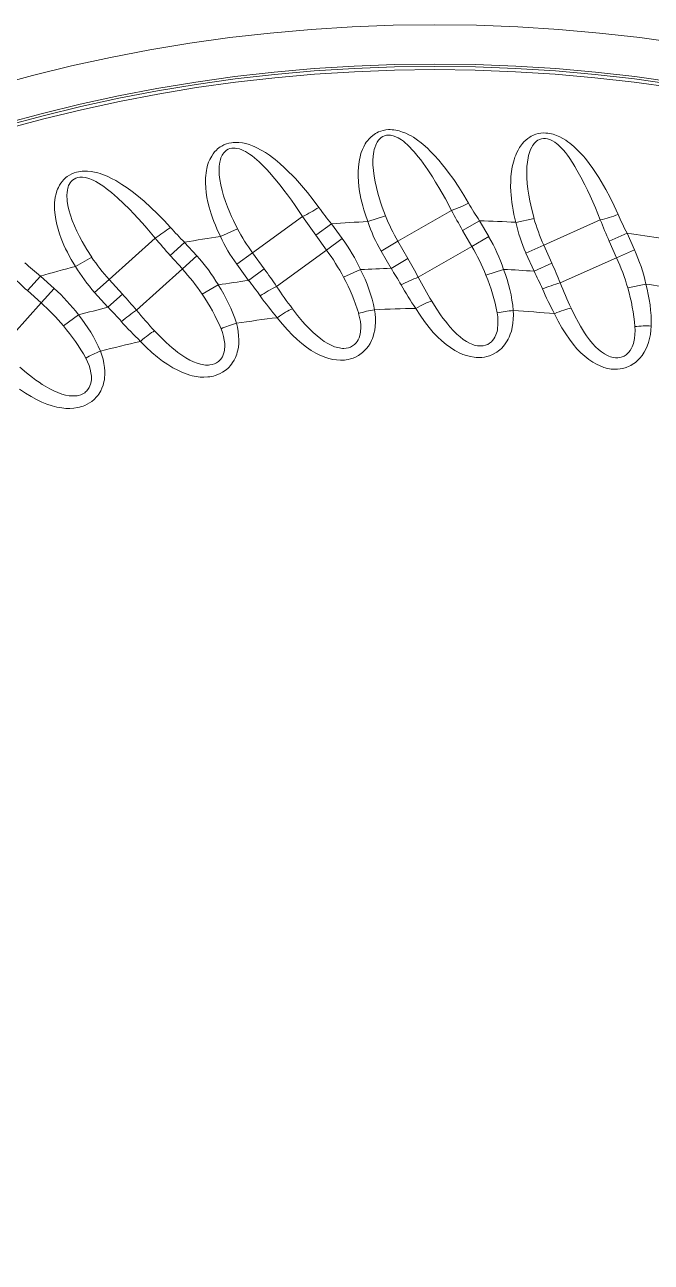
# Model space of a CAD drawing. Extents: x 407 to 920, y -71 to 445.
# Drawn here: x 797.82 to 810.97, y 187.31 to 213.3 of the extents above; entities that cross this region are included whole.
import ezdxf

# ---------------------------------------------------------------- set-up
doc = ezdxf.new("R2010")
doc.units = 0
doc.header["$LTSCALE"] = 7
doc.header["$MEASUREMENT"] = 0
doc.layers.add('8', color=250, linetype='CONTINUOUS', lineweight=15)

msp = doc.modelspace()

# ---------------------------------------------------------------- linework, layer by layer
at = {"layer": '8', "ltscale": 0.032487}
for p, q in [((803.654, 209.271), (802.602, 208.507)), ((806.781, 209.398), (805.656, 208.749)), ((809.905, 209.198), (808.718, 208.669)), ((800.556, 208.818), (799.591, 207.948))]:
    msp.add_line(p, q, dxfattribs=at)
at = {"layer": '8', "ltscale": 0.009813}
for p, q in [((805.021, 209.162), (805.394, 209.284)), ((798.884, 208.221), (799.224, 208.417))]:
    msp.add_line(p, q, dxfattribs=at)
at = {"layer": '8', "ltscale": 0.009814}
for p, q in [((808.129, 209.147), (808.513, 209.229)), ((801.927, 208.853), (802.286, 209.012))]:
    msp.add_line(p, q, dxfattribs=at)
at = {"layer": '8', "ltscale": 0.01025}
for p, q in [((804.26, 209.117), (803.929, 208.876)), ((801.433, 208.442), (801.129, 208.168)), ((802.517, 207.928), (802.848, 208.169))]:
    msp.add_line(p, q, dxfattribs=at)
at = {"layer": '8', "ltscale": 0.009608}
for p, q in [((804.26, 209.117), (804.486, 208.806)), ((807.013, 208.976), (807.205, 208.643)), ((807.368, 209.181), (807.561, 208.848)), ((800.871, 208.453), (801.129, 208.168)), ((798.149, 208.018), (798.435, 207.761))]:
    msp.add_line(p, q, dxfattribs=at)
at = {"layer": '8', "ltscale": 0.010249}
for p, q in [((807.368, 209.181), (807.013, 208.976)), ((801.176, 208.727), (800.871, 208.453)), ((804.486, 208.806), (804.155, 208.565)), ((805.301, 208.544), (805.656, 208.749)), ((807.561, 208.848), (807.205, 208.643)), ((810.466, 208.921), (810.092, 208.754)), ((802.271, 208.266), (802.602, 208.507)), ((808.343, 208.503), (808.718, 208.669)), ((810.622, 208.569), (810.248, 208.403)), ((805.51, 208.181), (805.865, 208.386)), ((808.513, 208.12), (808.888, 208.287)), ((798.149, 208.018), (797.875, 207.713)), ((799.286, 207.674), (799.591, 207.948)), ((798.435, 207.761), (798.161, 207.456)), ((799.566, 207.363), (799.871, 207.637))]:
    msp.add_line(p, q, dxfattribs=at)
at = {"layer": '8', "ltscale": 0.009607}
for p, q in [((801.176, 208.727), (801.433, 208.442)), ((803.929, 208.876), (804.155, 208.565)), ((810.092, 208.754), (810.248, 208.403)), ((810.466, 208.921), (810.622, 208.569)), ((797.875, 207.713), (798.161, 207.456))]:
    msp.add_line(p, q, dxfattribs=at)
at = {"layer": '8', "ltscale": 0.010461}
for p, q in [((805.865, 208.386), (805.656, 208.749)), ((802.848, 208.169), (802.602, 208.507)), ((805.51, 208.181), (805.301, 208.544)), ((802.517, 207.928), (802.271, 208.266)), ((799.566, 207.363), (799.286, 207.674))]:
    msp.add_line(p, q, dxfattribs=at)
at = {"layer": '8', "ltscale": 0.032425}
for p, q in [((804.155, 208.565), (803.105, 207.802)), ((807.205, 208.643), (806.082, 207.995)), ((801.129, 208.168), (800.165, 207.3)), ((810.248, 208.403), (809.063, 207.875)), ((798.161, 207.456), (797.293, 206.492))]:
    msp.add_line(p, q, dxfattribs=at)
at = {"layer": '8', "ltscale": 0.010462}
for p, q in [((808.513, 208.12), (808.343, 208.503)), ((808.888, 208.287), (808.718, 208.669)), ((799.871, 207.637), (799.591, 207.948))]:
    msp.add_line(p, q, dxfattribs=at)
at = {"layer": '8', "ltscale": 0.009748}
for p, q in [((804.87, 208.154), (804.514, 207.994)), ((807.874, 208.16), (807.503, 208.038)), ((801.883, 207.833), (801.546, 207.638)), ((810.862, 207.852), (810.481, 207.77)), ((798.946, 207.203), (798.631, 206.973))]:
    msp.add_line(p, q, dxfattribs=at)
at = {"layer": '8'}
for points in [[(807.14, 209.55), (807.04, 209.72), (806.935, 209.885), (806.827, 210.047), (806.713, 210.203), (806.654, 210.28), (806.594, 210.356), (806.511, 210.455), (806.425, 210.552), (806.334, 210.645), (806.28, 210.698), (806.224, 210.749), (806.146, 210.814), (806.064, 210.876), (805.979, 210.934), (805.933, 210.961), (805.886, 210.986), (805.821, 211.017), (805.754, 211.044), (805.684, 211.067), (805.61, 211.083), (805.57, 211.089), (805.531, 211.093), (805.493, 211.095), (805.455, 211.094), (805.401, 211.089), (805.347, 211.079), (805.295, 211.065), (805.246, 211.045), (805.214, 211.03), (805.184, 211.013), (805.154, 210.994), (805.127, 210.974), (805.086, 210.939), (805.048, 210.901), (805.014, 210.86), (804.991, 210.828), (804.97, 210.794), (804.937, 210.736), (804.909, 210.675), (804.886, 210.612), (804.872, 210.566), (804.859, 210.519), (804.848, 210.468), (804.839, 210.415), (804.826, 210.314), (804.82, 210.211), (804.82, 210.108), (804.825, 210.005), (804.835, 209.901), (804.85, 209.798), (804.862, 209.724), (804.877, 209.651), (804.895, 209.57), (804.916, 209.491), (804.939, 209.408), (804.965, 209.325), (805.021, 209.162)], [(803.995, 209.459), (803.877, 209.618), (803.756, 209.772), (803.631, 209.921), (803.502, 210.065), (803.435, 210.135), (803.367, 210.204), (803.275, 210.294), (803.178, 210.381), (803.079, 210.464), (803.019, 210.511), (802.958, 210.556), (802.874, 210.613), (802.786, 210.666), (802.695, 210.714), (802.647, 210.736), (802.598, 210.757), (802.53, 210.781), (802.46, 210.801), (802.388, 210.816), (802.312, 210.825), (802.273, 210.826), (802.233, 210.826), (802.195, 210.824), (802.158, 210.819), (802.104, 210.808), (802.052, 210.793), (802.002, 210.773), (801.954, 210.749), (801.924, 210.73), (801.896, 210.71), (801.869, 210.688), (801.844, 210.665), (801.806, 210.626), (801.773, 210.584), (801.744, 210.54), (801.724, 210.505), (801.706, 210.47), (801.68, 210.409), (801.659, 210.345), (801.642, 210.28), (801.633, 210.233), (801.625, 210.185), (801.619, 210.132), (801.615, 210.08), (801.614, 209.977), (801.618, 209.875), (801.629, 209.772), (801.645, 209.67), (801.666, 209.568), (801.691, 209.467), (801.711, 209.395), (801.734, 209.323), (801.76, 209.245), (801.789, 209.168), (801.821, 209.088), (801.855, 209.009), (801.927, 208.853)], [(806.781, 209.398), (806.652, 209.64), (806.583, 209.762), (806.514, 209.881), (806.447, 209.992), (806.379, 210.1), (806.284, 210.247), (806.185, 210.389), (806.134, 210.459), (806.082, 210.526), (805.995, 210.631), (805.95, 210.68), (805.904, 210.729), (805.857, 210.774), (805.808, 210.818), (805.77, 210.849), (805.731, 210.878), (805.696, 210.9), (805.661, 210.921), (805.608, 210.946), (805.553, 210.966), (805.525, 210.972), (805.497, 210.977), (805.455, 210.979), (805.413, 210.975), (805.373, 210.964), (805.336, 210.948), (805.304, 210.927), (805.275, 210.902), (805.249, 210.873), (805.233, 210.852), (805.219, 210.829), (805.203, 210.801), (805.189, 210.771), (805.169, 210.714), (805.158, 210.674), (805.149, 210.633), (805.141, 210.587), (805.136, 210.54), (805.131, 210.447), (805.131, 210.353), (805.14, 210.237), (805.155, 210.119), (805.176, 210.001), (805.202, 209.881), (805.233, 209.762), (805.268, 209.642), (805.296, 209.552), (805.327, 209.463), (805.394, 209.284)], [(810.278, 209.311), (810.196, 209.491), (810.109, 209.666), (810.018, 209.838), (809.921, 210.006), (809.871, 210.088), (809.819, 210.17), (809.747, 210.277), (809.671, 210.382), (809.591, 210.485), (809.542, 210.543), (809.491, 210.599), (809.421, 210.673), (809.346, 210.743), (809.267, 210.809), (809.225, 210.84), (809.181, 210.871), (809.12, 210.908), (809.055, 210.942), (808.988, 210.972), (808.916, 210.996), (808.877, 211.006), (808.839, 211.014), (808.801, 211.02), (808.763, 211.023), (808.709, 211.024), (808.654, 211.019), (808.601, 211.01), (808.55, 210.996), (808.517, 210.985), (808.485, 210.971), (808.454, 210.955), (808.424, 210.938), (808.38, 210.907), (808.338, 210.873), (808.3, 210.836), (808.274, 210.806), (808.249, 210.776), (808.211, 210.721), (808.177, 210.663), (808.147, 210.603), (808.128, 210.559), (808.111, 210.514), (808.094, 210.463), (808.079, 210.412), (808.056, 210.313), (808.04, 210.212), (808.029, 210.109), (808.023, 210.005), (808.022, 209.901), (808.026, 209.797), (808.031, 209.723), (808.038, 209.648), (808.047, 209.566), (808.059, 209.485), (808.074, 209.4), (808.09, 209.315), (808.129, 209.147)], [(809.905, 209.198), (809.801, 209.451), (809.746, 209.58), (809.689, 209.706), (809.635, 209.823), (809.579, 209.938), (809.499, 210.094), (809.415, 210.246), (809.372, 210.32), (809.327, 210.393), (809.252, 210.506), (809.213, 210.56), (809.172, 210.612), (809.13, 210.663), (809.086, 210.711), (809.051, 210.746), (809.015, 210.779), (808.983, 210.805), (808.95, 210.829), (808.9, 210.86), (808.847, 210.885), (808.82, 210.894), (808.793, 210.902), (808.751, 210.908), (808.709, 210.909), (808.668, 210.902), (808.63, 210.89), (808.595, 210.873), (808.564, 210.851), (808.535, 210.825), (808.517, 210.805), (808.5, 210.784), (808.482, 210.757), (808.465, 210.729), (808.439, 210.675), (808.424, 210.636), (808.411, 210.596), (808.398, 210.551), (808.388, 210.505), (808.373, 210.414), (808.364, 210.32), (808.36, 210.204), (808.363, 210.085), (808.371, 209.965), (808.385, 209.843), (808.403, 209.721), (808.425, 209.599), (808.444, 209.506), (808.466, 209.414), (808.513, 209.229)], [(803.654, 209.271), (803.5, 209.498), (803.419, 209.612), (803.337, 209.724), (803.259, 209.826), (803.181, 209.927), (803.07, 210.063), (802.957, 210.194), (802.899, 210.258), (802.84, 210.32), (802.743, 210.415), (802.693, 210.459), (802.643, 210.502), (802.591, 210.543), (802.538, 210.581), (802.497, 210.608), (802.454, 210.633), (802.418, 210.651), (802.38, 210.668), (802.325, 210.688), (802.268, 210.701), (802.24, 210.705), (802.212, 210.707), (802.169, 210.704), (802.128, 210.696), (802.09, 210.681), (802.055, 210.661), (802.025, 210.637), (801.998, 210.609), (801.976, 210.578), (801.962, 210.555), (801.95, 210.531), (801.938, 210.501), (801.927, 210.47), (801.913, 210.411), (801.906, 210.37), (801.901, 210.328), (801.899, 210.282), (801.898, 210.234), (801.903, 210.142), (801.913, 210.048), (801.934, 209.934), (801.961, 209.818), (801.994, 209.702), (802.032, 209.587), (802.076, 209.471), (802.123, 209.356), (802.161, 209.269), (802.201, 209.183), (802.286, 209.012)], [(800.876, 209.041), (800.743, 209.186), (800.606, 209.326), (800.466, 209.461), (800.323, 209.591), (800.249, 209.654), (800.174, 209.716), (800.073, 209.795), (799.968, 209.872), (799.86, 209.944), (799.796, 209.985), (799.73, 210.023), (799.641, 210.071), (799.548, 210.114), (799.452, 210.153), (799.402, 210.17), (799.351, 210.185), (799.281, 210.202), (799.21, 210.214), (799.137, 210.222), (799.06, 210.223), (799.021, 210.22), (798.981, 210.216), (798.944, 210.209), (798.907, 210.201), (798.855, 210.185), (798.804, 210.164), (798.757, 210.139), (798.712, 210.11), (798.684, 210.088), (798.658, 210.065), (798.634, 210.041), (798.611, 210.015), (798.578, 209.972), (798.549, 209.927), (798.524, 209.88), (798.508, 209.844), (798.494, 209.807), (798.475, 209.743), (798.46, 209.677), (798.45, 209.611), (798.446, 209.563), (798.444, 209.515), (798.443, 209.462), (798.445, 209.409), (798.454, 209.307), (798.469, 209.205), (798.491, 209.105), (798.517, 209.004), (798.549, 208.905), (798.584, 208.807), (798.612, 208.738), (798.642, 208.669), (798.676, 208.594), (798.713, 208.52), (798.753, 208.444), (798.795, 208.369), (798.884, 208.221)], [(800.556, 208.818), (800.38, 209.027), (800.288, 209.132), (800.194, 209.235), (800.106, 209.329), (800.018, 209.421), (799.894, 209.544), (799.767, 209.663), (799.703, 209.72), (799.638, 209.776), (799.531, 209.86), (799.477, 209.899), (799.422, 209.937), (799.367, 209.972), (799.31, 210.004), (799.266, 210.026), (799.221, 210.046), (799.183, 210.061), (799.144, 210.074), (799.087, 210.088), (799.029, 210.095), (799.001, 210.096), (798.973, 210.095), (798.931, 210.088), (798.891, 210.075), (798.854, 210.057), (798.821, 210.033), (798.794, 210.006), (798.77, 209.975), (798.751, 209.942), (798.74, 209.918), (798.731, 209.893), (798.721, 209.861), (798.714, 209.829), (798.706, 209.769), (798.704, 209.728), (798.703, 209.686), (798.706, 209.639), (798.71, 209.592), (798.724, 209.501), (798.744, 209.409), (798.777, 209.297), (798.816, 209.185), (798.861, 209.073), (798.911, 208.962), (798.966, 208.851), (799.025, 208.742), (799.072, 208.66), (799.121, 208.579), (799.224, 208.417)], [(807.738, 207.247), (807.75, 207.164), (807.756, 207.079), (807.756, 206.997), (807.749, 206.925), (807.743, 206.888), (807.736, 206.855), (807.725, 206.819), (807.714, 206.787), (807.692, 206.739), (807.668, 206.699), (807.644, 206.667), (807.619, 206.64), (807.6, 206.623), (807.58, 206.609), (807.541, 206.585), (807.518, 206.575), (807.494, 206.566), (807.448, 206.555), (807.401, 206.551), (807.354, 206.552), (807.323, 206.556), (807.292, 206.562), (807.259, 206.57), (807.226, 206.581), (807.161, 206.608), (807.095, 206.644), (807.027, 206.689), (806.96, 206.741), (806.89, 206.802), (806.82, 206.872), (806.748, 206.951), (806.7, 207.008), (806.651, 207.07), (806.6, 207.136), (806.549, 207.207), (806.458, 207.343), (806.364, 207.493)], [(805.164, 207.313), (805.176, 207.227), (805.182, 207.137), (805.183, 207.048), (805.178, 206.962), (805.167, 206.883), (805.152, 206.812), (805.134, 206.75), (805.119, 206.707), (805.103, 206.669), (805.069, 206.603), (805.034, 206.546), (804.998, 206.498), (804.97, 206.467), (804.942, 206.439), (804.914, 206.413), (804.885, 206.39), (804.827, 206.351), (804.767, 206.319), (804.714, 206.297), (804.662, 206.28), (804.609, 206.268), (804.569, 206.261), (804.53, 206.256), (804.489, 206.254), (804.449, 206.253), (804.368, 206.258), (804.286, 206.27), (804.205, 206.289), (804.122, 206.316), (804.074, 206.334), (804.027, 206.354), (803.93, 206.402), (803.834, 206.459), (803.736, 206.525), (803.639, 206.6), (803.54, 206.684), (803.442, 206.778), (803.335, 206.888), (803.229, 207.011), (803.122, 207.145)], [(804.83, 207.231), (804.85, 207.15), (804.866, 207.066), (804.874, 206.985), (804.875, 206.913), (804.872, 206.875), (804.869, 206.841), (804.862, 206.804), (804.854, 206.772), (804.838, 206.721), (804.818, 206.679), (804.797, 206.645), (804.775, 206.616), (804.758, 206.597), (804.74, 206.58), (804.703, 206.553), (804.681, 206.54), (804.659, 206.529), (804.614, 206.514), (804.567, 206.504), (804.52, 206.501), (804.489, 206.501), (804.458, 206.504), (804.425, 206.509), (804.391, 206.516), (804.323, 206.536), (804.254, 206.565), (804.182, 206.602), (804.109, 206.647), (804.034, 206.7), (803.956, 206.763), (803.877, 206.834), (803.823, 206.885), (803.767, 206.941), (803.71, 207.002), (803.652, 207.068), (803.547, 207.193), (803.438, 207.333)], [(808.078, 207.293), (808.081, 207.206), (808.078, 207.116), (808.07, 207.027), (808.056, 206.942), (808.037, 206.865), (808.014, 206.796), (807.99, 206.736), (807.97, 206.695), (807.95, 206.659), (807.91, 206.596), (807.869, 206.544), (807.828, 206.5), (807.797, 206.472), (807.766, 206.447), (807.735, 206.424), (807.705, 206.404), (807.642, 206.371), (807.579, 206.346), (807.525, 206.33), (807.471, 206.318), (807.417, 206.311), (807.377, 206.309), (807.338, 206.308), (807.297, 206.31), (807.256, 206.314), (807.176, 206.327), (807.097, 206.348), (807.017, 206.375), (806.938, 206.41), (806.893, 206.433), (806.847, 206.459), (806.756, 206.516), (806.666, 206.583), (806.576, 206.658), (806.487, 206.743), (806.398, 206.837), (806.31, 206.941), (806.215, 207.062), (806.122, 207.195), (806.03, 207.339)], [(810.975, 206.969), (810.968, 206.882), (810.956, 206.793), (810.939, 206.705), (810.916, 206.622), (810.889, 206.547), (810.859, 206.481), (810.828, 206.424), (810.805, 206.386), (810.781, 206.351), (810.735, 206.293), (810.688, 206.246), (810.643, 206.206), (810.609, 206.181), (810.576, 206.159), (810.543, 206.14), (810.51, 206.124), (810.445, 206.097), (810.38, 206.079), (810.324, 206.068), (810.269, 206.063), (810.214, 206.061), (810.175, 206.063), (810.135, 206.067), (810.095, 206.073), (810.055, 206.081), (809.977, 206.102), (809.9, 206.131), (809.824, 206.167), (809.748, 206.21), (809.706, 206.237), (809.663, 206.267), (809.579, 206.334), (809.496, 206.41), (809.415, 206.494), (809.335, 206.588), (809.256, 206.691), (809.179, 206.803), (809.098, 206.933), (809.019, 207.075), (808.943, 207.228)], [(810.631, 206.958), (810.634, 206.874), (810.632, 206.789), (810.623, 206.708), (810.609, 206.637), (810.599, 206.601), (810.588, 206.568), (810.574, 206.534), (810.56, 206.503), (810.533, 206.458), (810.505, 206.421), (810.477, 206.391), (810.449, 206.367), (810.429, 206.352), (810.408, 206.34), (810.366, 206.321), (810.342, 206.313), (810.318, 206.307), (810.271, 206.301), (810.223, 206.301), (810.177, 206.308), (810.146, 206.315), (810.116, 206.324), (810.085, 206.335), (810.053, 206.35), (809.991, 206.383), (809.929, 206.426), (809.866, 206.477), (809.804, 206.536), (809.742, 206.604), (809.679, 206.681), (809.616, 206.767), (809.574, 206.829), (809.532, 206.895), (809.489, 206.967), (809.445, 207.043), (809.368, 207.187), (809.291, 207.347)], [(802.263, 207.028), (802.284, 206.944), (802.3, 206.855), (802.31, 206.766), (802.314, 206.68), (802.311, 206.601), (802.304, 206.529), (802.292, 206.465), (802.282, 206.421), (802.27, 206.381), (802.243, 206.312), (802.214, 206.252), (802.183, 206.201), (802.159, 206.166), (802.134, 206.135), (802.108, 206.107), (802.082, 206.081), (802.028, 206.036), (801.972, 205.998), (801.922, 205.971), (801.872, 205.949), (801.82, 205.93), (801.782, 205.92), (801.743, 205.911), (801.703, 205.904), (801.663, 205.9), (801.582, 205.896), (801.5, 205.899), (801.416, 205.91), (801.331, 205.927), (801.282, 205.941), (801.232, 205.956), (801.132, 205.994), (801.03, 206.04), (800.926, 206.095), (800.821, 206.16), (800.714, 206.233), (800.606, 206.316), (800.489, 206.415), (800.37, 206.525), (800.25, 206.647)], [(801.94, 206.912), (801.969, 206.833), (801.992, 206.751), (802.009, 206.672), (802.017, 206.6), (802.019, 206.562), (802.019, 206.528), (802.016, 206.491), (802.012, 206.458), (802.001, 206.406), (801.986, 206.362), (801.968, 206.325), (801.949, 206.294), (801.934, 206.273), (801.918, 206.255), (801.884, 206.224), (801.864, 206.209), (801.843, 206.196), (801.8, 206.176), (801.755, 206.161), (801.708, 206.153), (801.677, 206.15), (801.646, 206.15), (801.612, 206.151), (801.578, 206.155), (801.508, 206.168), (801.436, 206.189), (801.361, 206.219), (801.284, 206.256), (801.203, 206.301), (801.12, 206.355), (801.033, 206.417), (800.974, 206.463), (800.913, 206.513), (800.85, 206.567), (800.786, 206.626), (800.668, 206.74), (800.545, 206.868)], [(799.408, 206.442), (799.438, 206.36), (799.463, 206.274), (799.482, 206.186), (799.495, 206.101), (799.501, 206.022), (799.501, 205.95), (799.496, 205.884), (799.49, 205.84), (799.482, 205.799), (799.463, 205.727), (799.44, 205.665), (799.415, 205.61), (799.394, 205.574), (799.373, 205.54), (799.351, 205.51), (799.327, 205.481), (799.278, 205.43), (799.226, 205.387), (799.18, 205.355), (799.132, 205.327), (799.082, 205.304), (799.046, 205.289), (799.008, 205.277), (798.969, 205.266), (798.929, 205.256), (798.849, 205.244), (798.767, 205.239), (798.683, 205.241), (798.596, 205.25), (798.546, 205.258), (798.495, 205.268), (798.391, 205.294), (798.285, 205.33), (798.176, 205.374), (798.065, 205.427), (797.951, 205.489), (797.835, 205.56), (797.708, 205.646)], [(799.099, 206.293), (799.136, 206.217), (799.168, 206.138), (799.193, 206.061), (799.209, 205.99), (799.214, 205.953), (799.218, 205.919), (799.219, 205.882), (799.218, 205.848), (799.212, 205.795), (799.202, 205.75), (799.188, 205.712), (799.173, 205.679), (799.16, 205.657), (799.146, 205.637), (799.115, 205.602), (799.097, 205.585), (799.077, 205.57), (799.036, 205.545), (798.993, 205.527), (798.948, 205.513), (798.917, 205.507), (798.886, 205.503), (798.852, 205.501), (798.818, 205.501), (798.748, 205.507), (798.673, 205.521), (798.595, 205.542), (798.515, 205.571), (798.43, 205.608), (798.342, 205.652), (798.249, 205.705), (798.185, 205.745), (798.119, 205.788), (798.051, 205.836), (797.981, 205.887), (797.852, 205.988), (797.716, 206.103)]]:
    msp.add_lwpolyline(points, dxfattribs=at)
for radius in [33.8, 32.975, 32.925, 32.857]:
    msp.add_circle((806.431, 179.497), radius, dxfattribs=at)
for centre, radius, start, end in [((805.748, 212.326), 3.105, 289.441, 296.6382), ((812.256, 212.461), 5.886, 209.6403, 213.8616), ((802.32, 212.075), 3.105, 295.441, 302.6382), ((813.343, 215.717), 11.637, 213.6352, 216.0076), ((808.779, 212.889), 5.886, 215.6403, 219.8616), ((809.16, 210.797), 4.059, 201.8929, 210.3097), ((817.09, 214.796), 11.636, 207.6351, 210.0078), ((812.416, 210.34), 4.059, 195.8929, 204.3097), ((809.183, 212.218), 3.105, 283.441, 290.6382), ((815.67, 211.671), 5.886, 203.6403, 207.8616), ((798.937, 211.467), 3.105, 301.441, 308.6382), ((805.275, 212.952), 5.886, 221.6403, 225.8616), ((805.873, 210.911), 4.058, 207.8925, 216.3102), ((806.431, 179.497), 29.699, 92.721, 94.1905), ((808.14, 210.203), 3.288, 198.456, 210.3122), ((806.431, 179.497), 29.699, 86.7211, 88.1905), ((811.34, 209.857), 3.288, 192.456, 204.3122), ((820.721, 213.488), 11.636, 201.6351, 204.0078), ((809.518, 216.24), 11.636, 219.6351, 222.0078), ((806.431, 179.497), 29.699, 98.721, 100.1905), ((804.92, 210.214), 3.288, 204.4547, 216.3137), ((801.491, 206.601), 3.719, 24.672, 36.3495), ((804.351, 206.969), 3.719, 18.6721, 30.3496), ((806.431, 179.497), 29.699, 80.721, 82.1905), ((798.685, 205.937), 3.719, 30.6718, 42.3498), ((800.333, 205.755), 4.743, 28.1694, 36.3244), ((803.11, 206.247), 4.745, 22.1754, 30.3269), ((807.234, 207.036), 3.719, 12.6722, 24.3493), ((801.785, 212.648), 5.886, 227.6403, 231.8616), ((806.431, 179.497), 29.699, 104.721, 106.1905), ((801.718, 209.888), 3.288, 210.4557, 222.3125), ((802.592, 210.68), 4.059, 213.8929, 222.3098), ((797.622, 204.974), 4.742, 34.1693, 42.3247), ((791.977, 200.27), 13.438, 34.0912, 35.9999), ((806.431, 179.497), 28.699, 91.8385, 93.1174), ((799.49, 204.287), 7.17, 29.634, 32.9004), ((794.227, 201.667), 13.438, 28.0912, 29.9999), ((796.612, 202.821), 13.438, 22.0912, 23.9999), ((805.926, 206.449), 4.743, 16.1695, 24.3243), ((805.66, 216.362), 11.636, 225.6351, 228.0078), ((806.431, 179.497), 28.699, 97.8385, 99.1174), ((796.937, 203.426), 7.17, 35.634, 38.9004), ((800.978, 206.074), 4.023, 16.7194, 28.4976), ((802.052, 206.69), 3.174, 11.3212, 27.4463), ((807.532, 204.332), 3.94, 111.5932, 117.3455), ((815.987, 213.236), 11.206, 207.8878, 210.831), ((803.787, 206.499), 4.022, 10.7087, 22.4901), ((804.918, 206.999), 3.174, 5.3212, 21.4463), ((806.431, 179.497), 28.699, 85.8385, 87.1174), ((802.119, 204.877), 7.17, 23.634, 26.9004), ((795.963, 204.982), 3.719, 36.6719, 48.3496), ((799.233, 206.083), 3.174, 17.3212, 33.4463), ((804.93, 204.311), 3.94, 117.5932, 123.3455), ((812.408, 214.051), 11.206, 213.8879, 216.831), ((811.834, 211.309), 7.032, 209.6321, 214.37), ((810.122, 204.08), 3.94, 105.5932, 111.3455), ((815.13, 210.57), 7.032, 203.6321, 208.37), ((819.461, 212.053), 11.206, 201.8878, 204.831), ((806.623, 206.627), 4.023, 4.7194, 16.4976), ((807.801, 207.006), 3.174, 359.3212, 15.4463), ((806.431, 179.497), 28.699, 79.8385, 81.1174), ((795.007, 203.914), 4.742, 40.1693, 48.3246), ((789.885, 198.646), 13.438, 40.0912, 41.9999), ((798.23, 205.36), 4.022, 22.7087, 34.4902), ((808.479, 211.699), 7.032, 215.6321, 220.37), ((796.494, 205.185), 3.174, 23.3212, 39.4463), ((806.431, 179.497), 28.699, 103.8385, 105.1174), ((794.488, 202.302), 7.17, 41.634, 44.9004), ((802.345, 204.018), 3.94, 123.5932, 129.3455), ((808.763, 214.486), 11.206, 219.8878, 222.831), ((806.431, 179.497), 27.845, 96.8242, 98.6076), ((805.446, 205.424), 1.909, 98.4884, 108.8102), ((806.431, 179.497), 27.845, 90.8242, 92.6076), ((808.161, 205.385), 1.909, 92.4884, 102.8102), ((806.431, 179.497), 27.845, 84.8242, 86.6076), ((795.572, 204.361), 4.022, 28.7087, 40.4902), ((805.102, 211.737), 7.032, 221.6321, 226.37), ((802.741, 205.179), 1.909, 104.4884, 114.8102), ((810.858, 205.063), 1.909, 86.4884, 96.8102), ((806.431, 179.497), 27.845, 102.8242, 104.6076), ((800.076, 204.653), 1.909, 110.4884, 120.8102)]:
    msp.add_arc(centre, radius, start, end, dxfattribs=at)
for centre, major_axis in [((806.032, 207.232), (0.427, 0.26)), ((803.135, 207.039), (0.398, 0.303)), ((808.933, 207.122), (0.452, 0.214)), ((800.274, 206.543), (0.364, 0.343))]:
    msp.add_ellipse(centre, major_axis=major_axis, ratio=0.185152, start_param=0.573427, end_param=1.462322, dxfattribs=at)

doc.saveas('drawing.dxf')
